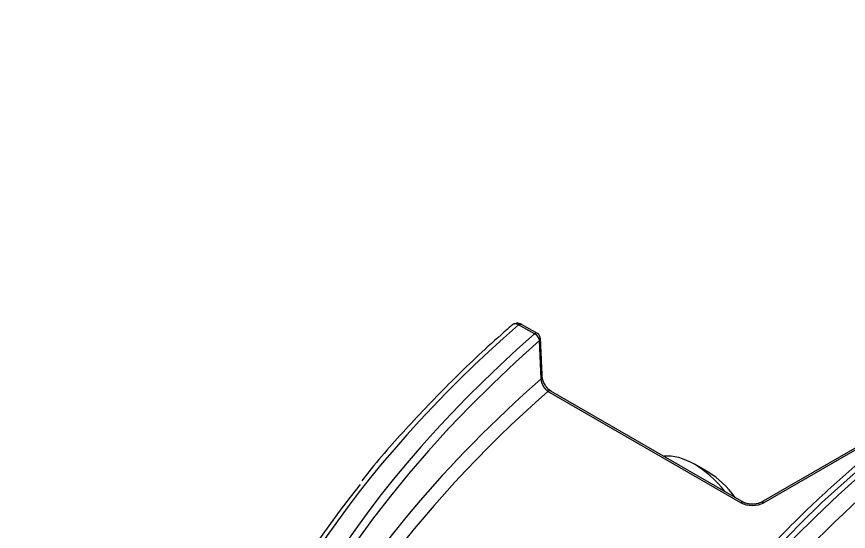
# Model space of a CAD drawing. Header units: millimetres. Extents: x -1286 to 291, y 5350 to 5880.
# Drawn here: x -877.67 to -836.55, y 5641.52 to 5666.98 of the extents above; entities that cross this region are included whole.
import ezdxf

# ---------------------------------------------------------------- set-up
doc = ezdxf.new("R2010")
doc.units = ezdxf.units.MM
doc.layers.add('粗实线层', color=7, linetype='Continuous', lineweight=35)

msp = doc.modelspace()

# ---------------------------------------------------------------- linework, layer by layer
at = {"layer": '粗实线层', "lineweight": 25}
for p, q in [((-852.072, 5651.288, 2078.952), (-852.858, 5651.742, 2078.952)), ((-851.921, 5651.302, 2078.952), (-852.707, 5651.756, 2078.952)), ((-851.735, 5649.07, 2078.952), (-851.82, 5650.959, 2078.952)), ((-841.868, 5642.935, 2078.952), (-851.406, 5648.442, 2078.952)), ((-841.717, 5642.95, 2078.952), (-851.256, 5648.457, 2078.952)), ((-831.956, 5648.103, 2078.952), (-840.882, 5642.95, 2078.952)), ((-832.69, 5647.577, 2078.952), (-840.731, 5642.935, 2078.952)), ((-843.451, 5644.423, 2078.952), (-844.161, 5644.833, 2078.952))]:
    msp.add_line(p, q, dxfattribs=at)
msp.add_arc((-852.072, 5651.041, 2078.952), 0.301, 2.5848, 60, dxfattribs=at)
msp.add_ellipse((-763.839, 5617.004, 2078.952), major_axis=(-86.564, 0), ratio=0.57735, dxfattribs=at)
for centre, major_axis, ratio, start_param, end_param in [((-763.839, 5617.004, 2078.952), (-86.224, 0), 0.57735, 5.499194, 7.067177), ((-768.103, 5619.466, 2078.952), (101.531, 0), 0.57735, 2.558511, 4.266019), ((-852.072, 5651.041, 2078.952), (-0.151, -0.261), 0.57735, 3.14159, 3.926991), ((-768.103, 5619.233, 2078.952), (-100.141, 0), 0.57735, 5.702328, 7.059149), ((-768.103, 5619.466, 2078.952), (-100.442, 0), 0.57735, 5.702328, 6.703276), ((-852.072, 5651.041, 2078.952), (0.199, -0.226), 0.682585, 0.712317, 2.230754), ((-852.072, 5651.041, 2078.952), (-0.301, -0.014), 0.545667, 2.535176, 3.175347), ((-763.839, 5616.564, 2078.952), (-85.581, 0), 0.57735, 5.513547, 6.151361), ((-768.103, 5617.393, 2078.952), (-100.022, 0), 0.57735, 5.702573, 5.959639), ((-851.986, 5649.153, 2078.952), (-0.301, -0.014), 0.545666, 2.53535, 3.17544), ((-768.103, 5617.004, 2078.952), (-99.521, 0), 0.57735, 5.704248, 6.425401), ((-851.406, 5648.196, 2078.952), (-0.151, -0.261), 0.57735, 3.14159, 3.926991), ((-844.161, 5641.387, 2078.952), (-2.111, 3.655), 0.57735, 4.968036, 6.027538), ((-843.451, 5641.797, 2078.952), (-1.608, 2.785), 0.57735, 4.888564, 5.497787), ((-768.103, 5619.077, 2078.952), (102.032, 0), 0.57735, 2.707697, 3.464059), ((-841.868, 5642.688, 2078.952), (-0.151, -0.261), 0.57735, 3.147972, 3.926991), ((-841.299, 5643.263, 2078.952), (0.804, 0), 0.57735, 3.926991, 5.497787), ((-840.731, 5642.688, 2078.952), (0.151, -0.261), 0.57735, 2.356399, 3.143683)]:
    msp.add_ellipse(centre, major_axis=major_axis, ratio=ratio, start_param=start_param, end_param=end_param, dxfattribs=at)
for points, knots in [([(-825.376, 5652.376, 2078.952), (-825.912, 5652.067, 2078.952), (-827.446, 5651.158, 2078.952), (-829.886, 5649.598, 2078.952), (-832.623, 5647.664, 2078.952), (-835.193, 5645.653, 2078.952), (-837.588, 5643.57, 2078.952), (-839.805, 5641.42, 2078.952), (-841.834, 5639.207, 2078.952), (-843.678, 5636.939, 2078.952), (-845.303, 5634.616, 2078.952), (-846.318, 5633.043, 2078.952), (-846.735, 5632.236, 2078.952), (-846.738, 5632.23, 2078.952)], [0, 0, 0, 0, 0.05525, 0.160194, 0.265151, 0.370107, 0.475054, 0.579983, 0.684884, 0.789742, 0.894542, 0.999268, 1, 1, 1, 1]), ([(-853.167, 5651.722, 2078.952), (-853.299, 5651.609, 2078.952), (-854.296, 5650.747, 2078.952), (-856.049, 5649.094, 2078.952), (-858.315, 5646.733, 2078.952), (-859.826, 5645.034, 2078.952), (-860.531, 5644.112, 2078.952), (-860.606, 5644.013, 2078.952)], [0, 0, 0, 0, 0.046661, 0.352314, 0.657955, 0.963531, 1, 1, 1, 1]), ([(-852.858, 5651.742, 2078.952), (-852.861, 5651.743, 2078.952), (-852.867, 5651.746, 2078.952), (-852.876, 5651.749, 2078.952), (-852.885, 5651.753, 2078.952), (-852.894, 5651.756, 2078.952), (-852.902, 5651.759, 2078.952), (-852.911, 5651.762, 2078.952), (-852.92, 5651.764, 2078.952), (-852.928, 5651.767, 2078.952), (-852.937, 5651.769, 2078.952), (-852.945, 5651.771, 2078.952), (-852.954, 5651.773, 2078.952), (-852.962, 5651.774, 2078.952), (-852.97, 5651.775, 2078.952), (-852.978, 5651.776, 2078.952), (-852.986, 5651.777, 2078.952), (-852.994, 5651.778, 2078.952), (-853.002, 5651.778, 2078.952), (-853.009, 5651.779, 2078.952), (-853.017, 5651.779, 2078.952), (-853.024, 5651.779, 2078.952), (-853.032, 5651.778, 2078.952), (-853.039, 5651.778, 2078.952), (-853.046, 5651.777, 2078.952), (-853.053, 5651.777, 2078.952), (-853.06, 5651.776, 2078.952), (-853.067, 5651.774, 2078.952), (-853.073, 5651.773, 2078.952), (-853.08, 5651.772, 2078.952), (-853.086, 5651.77, 2078.952), (-853.092, 5651.768, 2078.952), (-853.099, 5651.766, 2078.952), (-853.105, 5651.764, 2078.952), (-853.11, 5651.762, 2078.952), (-853.116, 5651.759, 2078.952), (-853.122, 5651.757, 2078.952), (-853.127, 5651.754, 2078.952), (-853.133, 5651.751, 2078.952), (-853.138, 5651.748, 2078.952), (-853.143, 5651.745, 2078.952), (-853.148, 5651.742, 2078.952), (-853.153, 5651.739, 2078.952), (-853.158, 5651.736, 2078.952), (-853.162, 5651.732, 2078.952), (-853.166, 5651.729, 2078.952), (-853.169, 5651.727, 2078.952), (-853.17, 5651.726, 2078.952)], [0, 0, 0, 0, 0.025187, 0.050245, 0.075174, 0.099974, 0.124646, 0.149189, 0.173604, 0.197889, 0.222046, 0.246074, 0.269974, 0.293744, 0.317387, 0.3409, 0.364285, 0.387541, 0.410668, 0.433667, 0.456537, 0.479279, 0.501892, 0.524376, 0.546732, 0.568959, 0.591058, 0.613028, 0.634869, 0.656582, 0.678166, 0.699622, 0.720949, 0.742148, 0.763218, 0.78416, 0.804974, 0.825658, 0.846215, 0.866643, 0.886942, 0.907113, 0.927156, 0.94707, 0.966856, 0.986514, 1, 1, 1, 1]), ([(-852.715, 5651.761, 2078.952), (-852.749, 5651.779, 2078.952), (-852.821, 5651.807, 2078.952), (-852.941, 5651.821, 2078.952), (-853.038, 5651.801, 2078.952), (-853.091, 5651.777, 2078.952), (-853.106, 5651.769, 2078.952)], [0, 0, 0, 0, 0.268711, 0.559343, 0.866922, 1, 1, 1, 1]), ([(-851.406, 5648.442, 2078.952), (-851.409, 5648.444, 2078.952), (-851.414, 5648.447, 2078.952), (-851.421, 5648.453, 2078.952), (-851.429, 5648.459, 2078.952), (-851.436, 5648.465, 2078.952), (-851.443, 5648.471, 2078.952), (-851.45, 5648.477, 2078.952), (-851.458, 5648.484, 2078.952), (-851.465, 5648.49, 2078.952), (-851.472, 5648.497, 2078.952), (-851.479, 5648.504, 2078.952), (-851.486, 5648.511, 2078.952), (-851.493, 5648.518, 2078.952), (-851.499, 5648.525, 2078.952), (-851.506, 5648.532, 2078.952), (-851.513, 5648.54, 2078.952), (-851.519, 5648.547, 2078.952), (-851.526, 5648.555, 2078.952), (-851.532, 5648.562, 2078.952), (-851.539, 5648.57, 2078.952), (-851.545, 5648.578, 2078.952), (-851.551, 5648.586, 2078.952), (-851.557, 5648.594, 2078.952), (-851.563, 5648.602, 2078.952), (-851.569, 5648.61, 2078.952), (-851.574, 5648.618, 2078.952), (-851.58, 5648.626, 2078.952), (-851.586, 5648.634, 2078.952), (-851.591, 5648.643, 2078.952), (-851.596, 5648.651, 2078.952), (-851.602, 5648.659, 2078.952), (-851.607, 5648.668, 2078.952), (-851.612, 5648.676, 2078.952), (-851.617, 5648.684, 2078.952), (-851.622, 5648.693, 2078.952), (-851.626, 5648.701, 2078.952), (-851.631, 5648.71, 2078.952), (-851.635, 5648.718, 2078.952), (-851.64, 5648.727, 2078.952), (-851.644, 5648.735, 2078.952), (-851.648, 5648.743, 2078.952), (-851.652, 5648.752, 2078.952), (-851.656, 5648.76, 2078.952), (-851.66, 5648.768, 2078.952), (-851.663, 5648.777, 2078.952), (-851.667, 5648.785, 2078.952), (-851.671, 5648.793, 2078.952), (-851.674, 5648.802, 2078.952), (-851.677, 5648.81, 2078.952), (-851.68, 5648.818, 2078.952), (-851.683, 5648.826, 2078.952), (-851.686, 5648.834, 2078.952), (-851.689, 5648.842, 2078.952), (-851.692, 5648.85, 2078.952), (-851.695, 5648.858, 2078.952), (-851.697, 5648.866, 2078.952), (-851.7, 5648.874, 2078.952), (-851.702, 5648.882, 2078.952), (-851.704, 5648.89, 2078.952), (-851.707, 5648.897, 2078.952), (-851.709, 5648.905, 2078.952), (-851.711, 5648.912, 2078.952), (-851.713, 5648.92, 2078.952), (-851.714, 5648.927, 2078.952), (-851.716, 5648.935, 2078.952), (-851.718, 5648.942, 2078.952), (-851.719, 5648.949, 2078.952), (-851.721, 5648.956, 2078.952), (-851.722, 5648.963, 2078.952), (-851.723, 5648.97, 2078.952), (-851.725, 5648.977, 2078.952), (-851.726, 5648.984, 2078.952), (-851.727, 5648.991, 2078.952), (-851.728, 5648.997, 2078.952), (-851.729, 5649.004, 2078.952), (-851.73, 5649.01, 2078.952), (-851.73, 5649.017, 2078.952), (-851.731, 5649.023, 2078.952), (-851.732, 5649.029, 2078.952), (-851.732, 5649.035, 2078.952), (-851.733, 5649.041, 2078.952), (-851.733, 5649.047, 2078.952), (-851.734, 5649.053, 2078.952), (-851.734, 5649.059, 2078.952), (-851.734, 5649.064, 2078.952), (-851.735, 5649.068, 2078.952), (-851.735, 5649.07, 2078.952)], [0, 0, 0, 0, 0.015256, 0.030426, 0.045511, 0.060511, 0.075425, 0.090253, 0.104997, 0.119655, 0.134229, 0.148717, 0.16312, 0.177438, 0.191671, 0.20582, 0.219883, 0.233862, 0.247757, 0.261567, 0.275292, 0.288933, 0.30249, 0.315962, 0.32935, 0.342654, 0.355875, 0.369011, 0.382063, 0.395032, 0.407917, 0.420718, 0.433436, 0.446071, 0.458622, 0.47109, 0.483475, 0.495778, 0.507997, 0.520133, 0.532187, 0.544159, 0.556048, 0.567855, 0.579579, 0.591222, 0.602782, 0.614261, 0.625659, 0.636974, 0.648209, 0.659362, 0.670434, 0.681426, 0.692336, 0.703166, 0.713916, 0.724585, 0.735174, 0.745684, 0.756113, 0.766463, 0.776734, 0.786926, 0.797038, 0.807072, 0.817027, 0.826904, 0.836703, 0.846423, 0.856066, 0.865632, 0.875121, 0.884532, 0.893867, 0.903125, 0.912307, 0.921413, 0.930444, 0.939399, 0.948279, 0.957084, 0.965815, 0.974472, 0.983055, 0.991564, 1, 1, 1, 1]), ([(-851.252, 5648.455, 2078.952), (-851.308, 5648.487, 2078.952), (-851.412, 5648.569, 2078.952), (-851.532, 5648.724, 2078.952), (-851.606, 5648.862, 2078.952), (-851.649, 5648.968, 2078.952), (-851.676, 5649.073, 2078.952), (-851.684, 5649.138, 2078.952), (-851.685, 5649.17, 2078.952)], [0, 0, 0, 0, 0.249304, 0.499779, 0.625557, 0.750987, 0.875859, 1, 1, 1, 1]), ([(-840.882, 5642.95, 2078.952), (-840.913, 5642.931, 2078.952), (-840.991, 5642.897, 2078.952), (-841.154, 5642.858, 2078.952), (-841.347, 5642.849, 2078.952), (-841.538, 5642.875, 2078.952), (-841.658, 5642.918, 2078.952), (-841.707, 5642.944, 2078.952), (-841.717, 5642.95, 2078.952)], [0, 0, 0, 0, 0.163756, 0.348115, 0.545675, 0.748768, 0.947207, 1, 1, 1, 1])]:
    msp.add_open_spline(points, degree=3, knots=knots, dxfattribs=at)
msp.add_rational_spline([(-852.858, 5651.742, 2078.952), (-852.806, 5651.771, 2078.952), (-852.76, 5651.777, 2078.952), (-852.723, 5651.764, 2078.952), (-852.717, 5651.762, 2078.952), (-852.711, 5651.759, 2078.952), (-852.706, 5651.756, 2078.952)], [1.0333152286, 1.08123431259, 1.18084684224, 1.33215281753, 1.30494273211, 1.27940444212, 1.25553794755], degree=3, knots=[0, 0, 0, 0, 0.847576, 0.847576, 0.847576, 1, 1, 1, 1], dxfattribs=at)
msp.add_open_spline([(-851.686, 5649.172, 2078.952), (-851.77, 5651.045, 2078.952)], degree=1, dxfattribs=at)

doc.saveas('drawing.dxf')
